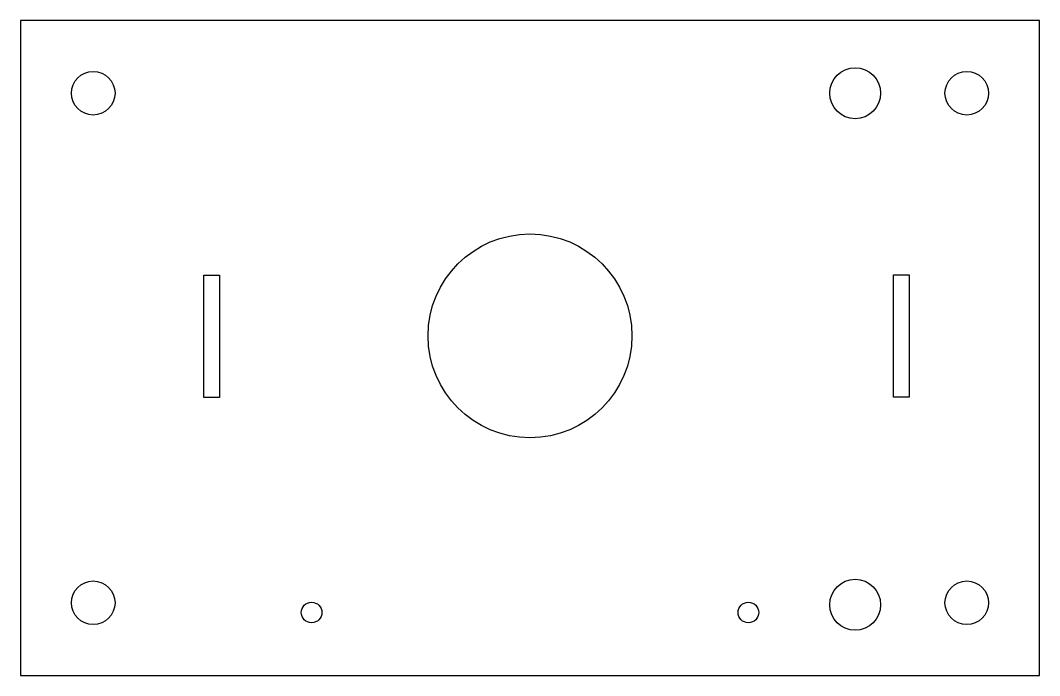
# Model space of a CAD drawing. Header units: millimetres. Extents: x -180 to 30, y -70 to 65.
import ezdxf

# ---------------------------------------------------------------- set-up
doc = ezdxf.new("R2010")
doc.units = ezdxf.units.MM
doc.layers.get('0').update_dxf_attribs({"linetype": 'CONTINUOUS'})

msp = doc.modelspace()

# ---------------------------------------------------------------- linework, layer by layer
for points in [[(-180, 65), (-180, -70), (30, -70), (30, 65)], [(-0.1, 12.6), (3.1, 12.6), (3.1, -12.6), (-0.1, -12.6)], [(-139, 12.5), (-139, -12.7), (-142.2, -12.7), (-142.2, 12.5)]]:
    msp.add_lwpolyline(points, close=True)
for centre, radius in [((-8, 50), 5.25), ((-165, 50), 4.5), ((15, 50), 4.5), ((-75, 0), 21), ((-8, -55.41), 5.25), ((-165, -55), 4.5), ((15, -55), 4.5), ((-120, -57), 2.12), ((-30, -57), 2.12)]:
    msp.add_circle(centre, radius)

doc.saveas('drawing.dxf')
